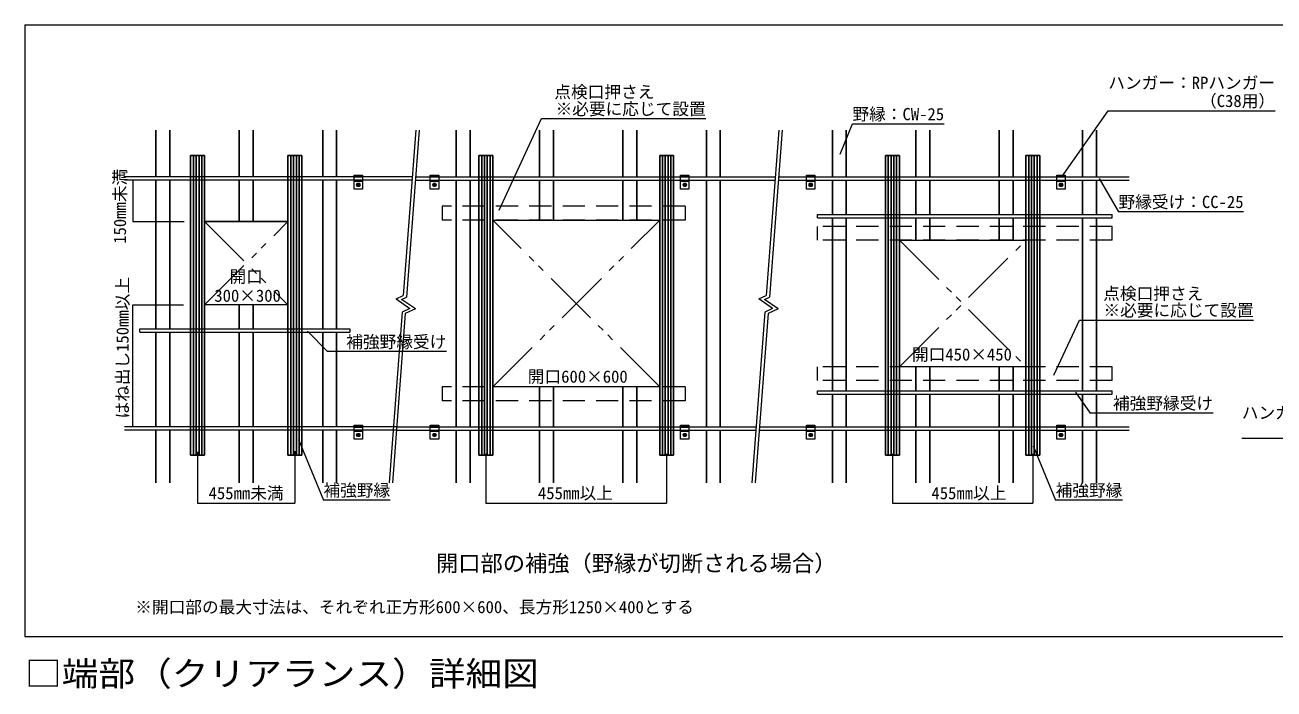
# Model space of a CAD drawing. Units: millimetres at full size, sheet at 1:40; details may follow other scales. Extents: x -7800 to 7800, y -5578 to 5485.
# Drawn here: x 78 to 4570, y -2385 to 5 of the extents above; entities that cross this region are included whole.
import ezdxf
from ezdxf.enums import TextEntityAlignment as Align

# ---------------------------------------------------------------- set-up
doc = ezdxf.new("R2010")
doc.units = ezdxf.units.MM
doc.header["$LTSCALE"] = 40
for name, pattern in [('CHAIN1', [8, 5, -1, 1, -1]), ('DASHED1', [1.8, 1.2, -0.6]), ('DASHED2', [3, 2, -1]), ('DOUBLE_CHAIN1', [8.8, 5, -1, 0.6, -0.6, 0.6, -1])]:
    doc.linetypes.add(name, pattern=pattern)
for name, color, linetype, lineweight in [('6-1_吊り材', 4, 'Continuous', 9), ('6-2_野縁受け', 3, 'Continuous', 18), ('6-3_野縁', 2, 'Continuous', 25), ('6-5_寸法', 4, 'Continuous', 9), ('6-6_文字', 7, 'Continuous', 18), ('6-D', 7, 'Continuous', 18), ('6-F', 7, 'Continuous', 18), ('F-2_太線１', 3, 'Continuous', 18), ('F-6_文字', 7, 'Continuous', 18)]:
    doc.layers.add(name, color=color, linetype=linetype, lineweight=lineweight)
doc.styles.add('ＭＳ ゴシック', font='')
doc.styles.get('ＭＳ ゴシック').set_extended_font_data('MS Gothic')

msp = doc.modelspace()

# ---------------------------------------------------------------- linework, layer by layer
at = {"layer": '6-1_吊り材'}
for p, q in [((1261.65, -585.32), (1261.65, -535.66)), ((1261.65, -535.66), (1291.65, -535.66)), ((1261.65, -538.57), (1291.65, -538.57)), ((1291.65, -535.66), (1291.65, -585.32)), ((1535.77, -585.32), (1535.77, -535.66)), ((1535.77, -535.66), (1565.77, -535.66)), ((1535.77, -538.57), (1565.77, -538.57)), ((1565.77, -535.66), (1565.77, -585.32)), ((2435.77, -585.32), (2435.77, -535.66)), ((2435.77, -535.66), (2465.77, -535.66)), ((2435.77, -538.57), (2465.77, -538.57)), ((2465.77, -535.66), (2465.77, -585.32)), ((2888.66, -585.32), (2888.66, -535.66)), ((2888.66, -535.66), (2918.66, -535.66)), ((2888.66, -538.57), (2918.66, -538.57)), ((2918.66, -535.66), (2918.66, -585.32)), ((3788.66, -585.32), (3788.66, -535.66)), ((3788.66, -535.66), (3818.66, -535.66)), ((3788.66, -538.57), (3818.66, -538.57)), ((3818.66, -535.66), (3818.66, -585.32)), ((1261.65, -541.82), (1291.65, -541.82)), ((1261.65, -553.32), (1291.65, -553.32)), ((1535.77, -541.82), (1565.77, -541.82)), ((1535.77, -553.32), (1565.77, -553.32)), ((2435.77, -541.82), (2465.77, -541.82)), ((2435.77, -553.32), (2465.77, -553.32)), ((2888.66, -541.82), (2918.66, -541.82)), ((2888.66, -553.32), (2918.66, -553.32)), ((3788.66, -541.82), (3818.66, -541.82)), ((3788.66, -553.32), (3818.66, -553.32)), ((1291.65, -585.32), (1261.65, -585.32)), ((1565.77, -585.32), (1535.77, -585.32)), ((2465.77, -585.32), (2435.77, -585.32)), ((2918.66, -585.32), (2888.66, -585.32)), ((3818.66, -585.32), (3788.66, -585.32)), ((1261.65, -1485.32), (1261.65, -1435.66)), ((1261.65, -1435.66), (1291.65, -1435.66)), ((1291.65, -1435.66), (1291.65, -1485.32)), ((1535.77, -1485.32), (1535.77, -1435.66)), ((1535.77, -1435.66), (1565.77, -1435.66)), ((1565.77, -1435.66), (1565.77, -1485.32)), ((2435.77, -1485.32), (2435.77, -1435.66)), ((2435.77, -1435.66), (2465.77, -1435.66)), ((2465.77, -1435.66), (2465.77, -1485.32)), ((2888.66, -1485.32), (2888.66, -1435.66)), ((2888.66, -1435.66), (2918.66, -1435.66)), ((2918.66, -1435.66), (2918.66, -1485.32)), ((3788.66, -1485.32), (3788.66, -1435.66)), ((3788.66, -1435.66), (3818.66, -1435.66)), ((3818.66, -1435.66), (3818.66, -1485.32)), ((1261.65, -1438.57), (1291.65, -1438.57)), ((1261.65, -1441.82), (1291.65, -1441.82)), ((1261.65, -1453.32), (1291.65, -1453.32)), ((1535.77, -1438.57), (1565.77, -1438.57)), ((1535.77, -1441.82), (1565.77, -1441.82)), ((1535.77, -1453.32), (1565.77, -1453.32)), ((2435.77, -1438.57), (2465.77, -1438.57)), ((2435.77, -1441.82), (2465.77, -1441.82)), ((2435.77, -1453.32), (2465.77, -1453.32)), ((2888.66, -1438.57), (2918.66, -1438.57)), ((2888.66, -1441.82), (2918.66, -1441.82)), ((2888.66, -1453.32), (2918.66, -1453.32)), ((3788.66, -1438.57), (3818.66, -1438.57)), ((3788.66, -1441.82), (3818.66, -1441.82)), ((3788.66, -1453.32), (3818.66, -1453.32)), ((1291.65, -1485.32), (1261.65, -1485.32)), ((1565.77, -1485.32), (1535.77, -1485.32)), ((2465.77, -1485.32), (2435.77, -1485.32)), ((2918.66, -1485.32), (2888.66, -1485.32)), ((3818.66, -1485.32), (3788.66, -1485.32))]:
    msp.add_line(p, q, dxfattribs=at)
at = {"layer": '6-1_吊り材', "linetype": 'DASHED1'}
for p, q in [((1261.65, -556.52), (1291.65, -556.52)), ((1535.77, -556.52), (1565.77, -556.52)), ((2435.77, -556.52), (2465.77, -556.52)), ((2888.66, -556.52), (2918.66, -556.52)), ((3788.66, -556.52), (3818.66, -556.52)), ((1261.65, -1456.52), (1291.65, -1456.52)), ((1535.77, -1456.52), (1565.77, -1456.52)), ((2435.77, -1456.52), (2465.77, -1456.52)), ((2888.66, -1456.52), (2918.66, -1456.52)), ((3788.66, -1456.52), (3818.66, -1456.52))]:
    msp.add_line(p, q, dxfattribs=at)
at = {"layer": '6-1_吊り材', "color": 7, "linetype": 'DASHED2', "lineweight": 18}
for p, q in [((2451.64, -647.32), (1577.99, -647.32)), ((1577.99, -647.32), (1577.99, -697.32)), ((2451.64, -647.32), (2451.64, -697.32)), ((2451.64, -697.32), (1577.99, -697.32)), ((3987.57, -719.82), (2928.1, -719.82)), ((2928.1, -769.82), (2928.1, -719.82)), ((3987.57, -769.82), (3987.57, -719.82)), ((3987.57, -769.82), (2928.1, -769.82)), ((2928.1, -1274.82), (2928.1, -1224.82)), ((3987.57, -1224.82), (2928.1, -1224.82)), ((3987.57, -1274.82), (3987.57, -1224.82)), ((2451.64, -1297.32), (1577.99, -1297.32)), ((1577.99, -1297.32), (1577.99, -1347.32)), ((2451.64, -1297.32), (2451.64, -1347.32)), ((3987.57, -1274.82), (2928.1, -1274.82)), ((2451.64, -1347.32), (1577.99, -1347.32))]:
    msp.add_line(p, q, dxfattribs=at)
at = {"layer": '6-1_吊り材'}
for points in [[(1273.47, -575.82), (1270.3, -570.32), (1273.47, -564.82), (1279.82, -564.82), (1283, -570.32), (1279.82, -575.82)], [(1547.6, -575.82), (1544.42, -570.32), (1547.6, -564.82), (1553.95, -564.82), (1557.12, -570.32), (1553.95, -575.82)], [(2447.6, -575.82), (2444.42, -570.32), (2447.6, -564.82), (2453.95, -564.82), (2457.12, -570.32), (2453.95, -575.82)], [(2900.48, -575.82), (2897.31, -570.32), (2900.48, -564.82), (2906.83, -564.82), (2910.01, -570.32), (2906.83, -575.82)], [(3800.48, -575.82), (3797.31, -570.32), (3800.48, -564.82), (3806.83, -564.82), (3810.01, -570.32), (3806.83, -575.82)], [(1273.47, -1475.82), (1270.3, -1470.32), (1273.47, -1464.82), (1279.82, -1464.82), (1283, -1470.32), (1279.82, -1475.82)], [(1547.6, -1475.82), (1544.42, -1470.32), (1547.6, -1464.82), (1553.95, -1464.82), (1557.12, -1470.32), (1553.95, -1475.82)], [(2447.6, -1475.82), (2444.42, -1470.32), (2447.6, -1464.82), (2453.95, -1464.82), (2457.12, -1470.32), (2453.95, -1475.82)], [(2900.48, -1475.82), (2897.31, -1470.32), (2900.48, -1464.82), (2906.83, -1464.82), (2910.01, -1470.32), (2906.83, -1475.82)], [(3800.48, -1475.82), (3797.31, -1470.32), (3800.48, -1464.82), (3806.83, -1464.82), (3810.01, -1470.32), (3806.83, -1475.82)]]:
    msp.add_lwpolyline(points, close=True, dxfattribs=at)
for centre, radius in [((1276.65, -570.32), 5.24), ((1276.65, -570.32), 3.5), ((1550.77, -570.32), 5.24), ((1550.77, -570.32), 3.5), ((2450.77, -570.32), 5.24), ((2450.77, -570.32), 3.5), ((2903.66, -570.32), 5.24), ((2903.66, -570.32), 3.5), ((3803.66, -570.32), 5.24), ((3803.66, -570.32), 3.5), ((1276.65, -1470.32), 5.24), ((1276.65, -1470.32), 3.5), ((1550.77, -1470.32), 5.24), ((1550.77, -1470.32), 3.5), ((2450.77, -1470.32), 5.24), ((2450.77, -1470.32), 3.5), ((2903.66, -1470.32), 5.24), ((2903.66, -1470.32), 3.5), ((3803.66, -1470.32), 5.24), ((3803.66, -1470.32), 3.5)]:
    msp.add_circle(centre, radius, dxfattribs=at)
at = {"layer": '6-1_吊り材', "linetype": 'DASHED1'}
for centre in [(1276.65, -570.32), (1550.77, -570.32), (2450.77, -570.32), (2903.66, -570.32), (3803.66, -570.32), (1276.65, -1470.32), (1550.77, -1470.32), (2450.77, -1470.32), (2903.66, -1470.32), (3803.66, -1470.32)]:
    msp.add_circle(centre, 2.75, dxfattribs=at)
at = {"layer": '6-2_野縁受け'}
for p, q in [((1470.98, -541.32), (436.04, -541.32)), ((1470.07, -553.32), (436.04, -553.32)), ((1482.1, -553.32), (2774.82, -553.32)), ((1483.02, -541.32), (2775.73, -541.32)), ((2786.85, -553.32), (4048.92, -553.32)), ((2787.77, -541.32), (4048.92, -541.32)), ((2928.1, -676.87), (3987.57, -676.87)), ((2928.1, -688.87), (2928.1, -676.87)), ((2928.1, -688.87), (3987.57, -688.87)), ((3987.57, -688.87), (3987.57, -676.87)), ((490.91, -1088.51), (1246.39, -1088.51)), ((490.91, -1100.51), (490.91, -1088.51)), ((490.91, -1100.51), (1246.39, -1100.51)), ((1246.39, -1088.51), (1246.39, -1100.51)), ((2928.1, -1311.45), (3987.57, -1311.45)), ((2928.1, -1323.45), (2928.1, -1311.45)), ((2928.1, -1323.45), (3987.57, -1323.45)), ((3987.57, -1323.45), (3987.57, -1311.45)), ((1412.8, -1441.32), (436.04, -1441.32)), ((1413.71, -1453.32), (436.04, -1453.32)), ((1413.71, -1453.32), (2706.43, -1453.32)), ((1414.62, -1441.32), (2707.34, -1441.32)), ((2718.46, -1453.32), (4048.92, -1453.32)), ((2719.37, -1441.32), (4048.92, -1441.32))]:
    msp.add_line(p, q, dxfattribs=at)
at = {"layer": '6-3_野縁'}
for p, q in [((548.95, -372.96), (548.95, -541.32)), ((598.95, -372.96), (598.95, -541.32)), ((848.95, -372.96), (848.95, -541.32)), ((898.95, -372.96), (898.95, -541.32)), ((1148.95, -372.96), (1148.95, -541.32)), ((1198.95, -372.96), (1198.95, -541.32)), ((1628.47, -372.96), (1628.47, -541.32)), ((1678.47, -372.96), (1678.47, -541.32)), ((1928.47, -372.96), (1928.47, -541.32)), ((1978.47, -372.96), (1978.47, -541.32)), ((2228.47, -372.96), (2228.47, -541.32)), ((2278.47, -372.96), (2278.47, -541.32)), ((2528.47, -372.96), (2528.47, -541.32)), ((2578.47, -372.96), (2578.47, -541.32)), ((2981.35, -372.96), (2981.35, -541.32)), ((3031.35, -372.96), (3031.35, -541.32)), ((3281.35, -372.96), (3281.35, -541.32)), ((3331.35, -372.96), (3331.35, -541.32)), ((3581.35, -372.96), (3581.35, -541.32)), ((3631.35, -372.96), (3631.35, -541.32)), ((3881.35, -372.96), (3881.35, -541.32)), ((3931.35, -372.96), (3931.35, -541.32)), ((673.95, -464.66), (723.95, -464.66)), ((673.95, -464.66), (673.95, -1543.51)), ((683.95, -464.66), (683.95, -1543.51)), ((693.95, -464.66), (693.95, -1543.51)), ((703.95, -464.66), (703.95, -1543.51)), ((713.95, -464.66), (713.95, -1543.51)), ((723.95, -464.66), (723.95, -1543.51)), ((1023.95, -464.66), (1073.95, -464.66)), ((1023.95, -464.66), (1023.95, -1543.51)), ((1033.95, -464.66), (1033.95, -1543.51)), ((1043.95, -464.66), (1043.95, -1543.51)), ((1053.95, -464.66), (1053.95, -1543.51)), ((1063.95, -464.66), (1063.95, -1543.51)), ((1073.95, -464.66), (1073.95, -1543.51)), ((1710.49, -464.66), (1760.49, -464.66)), ((1710.49, -464.66), (1710.49, -1543.51)), ((1720.49, -464.66), (1720.49, -1543.51)), ((1730.49, -464.66), (1730.49, -1543.51)), ((1740.49, -464.66), (1740.49, -1543.51)), ((1750.49, -464.66), (1750.49, -1543.51)), ((1760.49, -464.66), (1760.49, -1543.51)), ((2360.49, -464.66), (2410.49, -464.66)), ((2360.49, -464.66), (2360.49, -1543.51)), ((2370.49, -464.66), (2370.49, -1543.51)), ((2380.49, -464.66), (2380.49, -1543.51)), ((2390.49, -464.66), (2390.49, -1543.51)), ((2400.49, -464.66), (2400.49, -1543.51)), ((2410.49, -464.66), (2410.49, -1543.51)), ((3172.64, -464.66), (3222.64, -464.66)), ((3172.64, -464.66), (3172.64, -1543.51)), ((3182.64, -464.66), (3182.64, -1543.51)), ((3192.64, -464.66), (3192.64, -1543.51)), ((3202.64, -464.66), (3202.64, -1543.51)), ((3212.64, -464.66), (3212.64, -1543.51)), ((3222.64, -464.66), (3222.64, -1543.51)), ((3677.64, -464.66), (3727.64, -464.66)), ((3677.64, -464.66), (3677.64, -1543.51)), ((3687.64, -464.66), (3687.64, -1543.51)), ((3697.64, -464.66), (3697.64, -1543.51)), ((3707.64, -464.66), (3707.64, -1543.51)), ((3717.64, -464.66), (3717.64, -1543.51)), ((3727.64, -464.66), (3727.64, -1543.51)), ((548.95, -553.32), (548.95, -1088.51)), ((598.95, -553.32), (598.95, -1088.51)), ((848.95, -553.32), (848.95, -702.32)), ((898.95, -553.32), (898.95, -702.32)), ((1148.95, -553.32), (1148.95, -1088.51)), ((1198.95, -553.32), (1198.95, -1088.51)), ((1628.47, -553.32), (1628.47, -1441.32)), ((1678.47, -553.32), (1678.47, -1441.32)), ((1928.47, -553.32), (1928.47, -697.32)), ((1978.47, -553.32), (1978.47, -697.32)), ((2228.47, -553.32), (2228.47, -697.32)), ((2278.47, -553.32), (2278.47, -697.32)), ((2528.47, -553.32), (2528.47, -1441.32)), ((2578.47, -553.32), (2578.47, -1441.32)), ((2981.35, -553.32), (2981.35, -676.87)), ((3031.35, -553.32), (3031.35, -676.87)), ((3281.35, -553.32), (3281.35, -676.87)), ((3331.35, -553.32), (3331.35, -676.87)), ((3581.35, -553.32), (3581.35, -676.87)), ((3631.35, -553.32), (3631.35, -676.87)), ((3881.35, -553.32), (3881.35, -676.87)), ((3931.35, -553.32), (3931.35, -676.87)), ((2981.35, -688.87), (2981.35, -1311.45)), ((3031.35, -688.87), (3031.35, -1311.45)), ((3281.35, -688.87), (3281.35, -769.82)), ((3331.35, -688.87), (3331.35, -769.82)), ((3581.35, -688.87), (3581.35, -769.82)), ((3631.35, -688.87), (3631.35, -769.82)), ((3881.35, -688.87), (3881.35, -1311.45)), ((3931.35, -688.87), (3931.35, -1311.45)), ((848.95, -1002.32), (848.95, -1088.51)), ((898.95, -1002.32), (898.95, -1088.51)), ((548.95, -1100.51), (548.95, -1441.32)), ((598.95, -1100.51), (598.95, -1441.32)), ((848.95, -1100.51), (848.95, -1441.32)), ((898.95, -1100.51), (898.95, -1441.32)), ((1148.95, -1100.51), (1148.95, -1441.32)), ((1198.95, -1100.51), (1198.95, -1441.32)), ((3281.35, -1224.82), (3281.35, -1311.45)), ((3331.35, -1224.82), (3331.35, -1311.45)), ((3581.35, -1224.82), (3581.35, -1311.45)), ((3631.35, -1224.82), (3631.35, -1311.45)), ((1928.47, -1297.32), (1928.47, -1441.32)), ((1978.47, -1297.32), (1978.47, -1441.32)), ((2228.47, -1297.32), (2228.47, -1441.32)), ((2278.47, -1297.32), (2278.47, -1441.32)), ((2981.35, -1323.45), (2981.35, -1441.32)), ((3031.35, -1323.45), (3031.35, -1441.32)), ((3281.35, -1323.45), (3281.35, -1441.32)), ((3331.35, -1323.45), (3331.35, -1441.32)), ((3581.35, -1323.45), (3581.35, -1441.32)), ((3631.35, -1323.45), (3631.35, -1441.32)), ((3881.35, -1323.45), (3881.35, -1441.32)), ((3931.35, -1323.45), (3931.35, -1441.32)), ((548.95, -1453.32), (548.95, -1643.03)), ((598.95, -1453.32), (598.95, -1643.03)), ((848.95, -1453.32), (848.95, -1643.03)), ((898.95, -1453.32), (898.95, -1643.03)), ((1148.95, -1453.32), (1148.95, -1643.03)), ((1198.95, -1453.32), (1198.95, -1643.03)), ((1628.47, -1453.32), (1628.47, -1643.03)), ((1678.47, -1453.32), (1678.47, -1643.03)), ((1928.47, -1453.32), (1928.47, -1643.03)), ((1978.47, -1453.32), (1978.47, -1643.03)), ((2228.47, -1453.32), (2228.47, -1643.03)), ((2278.47, -1453.32), (2278.47, -1643.03)), ((2528.47, -1453.32), (2528.47, -1643.03)), ((2578.47, -1453.32), (2578.47, -1643.03)), ((2981.35, -1453.32), (2981.35, -1643.03)), ((3031.35, -1453.32), (3031.35, -1643.03)), ((3281.35, -1453.32), (3281.35, -1643.03)), ((3331.35, -1453.32), (3331.35, -1643.03)), ((3581.35, -1453.32), (3581.35, -1643.03)), ((3631.35, -1453.32), (3631.35, -1643.03)), ((3881.35, -1453.32), (3881.35, -1643.03)), ((3931.35, -1453.32), (3931.35, -1643.03)), ((673.95, -1543.51), (723.95, -1543.51)), ((1023.95, -1543.51), (1073.95, -1543.51)), ((1710.49, -1543.51), (1760.49, -1543.51)), ((2360.49, -1543.51), (2410.49, -1543.51)), ((3172.64, -1543.51), (3222.64, -1543.51)), ((3677.64, -1543.51), (3727.64, -1543.51))]:
    msp.add_line(p, q, dxfattribs=at)
at = {"layer": '6-5_寸法'}
for p, q in [((465.98, -553.32), (465.98, -702.32)), ((465.98, -702.32), (650.58, -702.32)), ((698.95, -1715.69), (1048.95, -1715.69)), ((1735.49, -1715.69), (2111.13, -1715.69)), ((2111.13, -1715.69), (2385.49, -1715.69)), ((3197.64, -1715.69), (3702.64, -1715.69))]:
    msp.add_line(p, q, dxfattribs=at)
at = {"layer": '6-5_寸法', "linetype": 'CHAIN1'}
for p, q in [((698.95, -1531.32), (698.95, -1715.69)), ((1048.95, -1528.67), (1048.95, -1715.69)), ((1735.49, -1538.75), (1735.49, -1715.69)), ((2385.49, -1538.75), (2385.49, -1715.69)), ((3197.64, -1538.75), (3197.64, -1715.69)), ((3702.64, -1538.75), (3702.64, -1715.69))]:
    msp.add_line(p, q, dxfattribs=at)
at = {"layer": '6-5_寸法'}
msp.add_lwpolyline([(465.98, -1441.32), (465.98, -1002.32), (648.38, -1002.32)], dxfattribs=at)
at = {"layer": '6-6_文字'}
for p, q in [((3806.79, -541.93), (3973.6, -303.45)), ((3973.6, -303.45), (4573.6, -303.45)), ((1783.55, -661.95), (1935.77, -332.15)), ((1935.77, -332.15), (2525.99, -332.15)), ((3009.07, -459.58), (3053.6, -350.91)), ((3053.6, -350.91), (3383.6, -350.91)), ((3940.47, -548), (4010.32, -667)), ((4460.32, -667), (4010.32, -667)), ((3777.94, -1255.44), (3869.62, -1056.81)), ((3869.62, -1056.81), (4496.22, -1056.81)), ((1165.84, -1170.53), (1094.24, -1096.83)), ((1593.37, -1170.53), (1165.84, -1170.53)), ((3855.98, -1316.65), (3908.85, -1391.66)), ((4350.41, -1391.66), (3908.85, -1391.66)), ((1061.64, -1487.01), (1151.46, -1704.8)), ((3703.6, -1509.19), (3784.27, -1704.8)), ((5053.81, -1483.38), (4453.81, -1483.38)), ((1391.46, -1704.8), (1151.46, -1704.8)), ((4024.27, -1704.8), (3784.27, -1704.8))]:
    msp.add_line(p, q, dxfattribs=at)
at = {"layer": '6-D'}
for p, q in [((723.95, -702.32), (1023.95, -702.32)), ((1023.95, -702.32), (723.95, -702.32)), ((1760.49, -697.32), (2360.49, -697.32)), ((1760.49, -697.32), (1760.49, -1297.32)), ((2360.49, -697.32), (2360.49, -1297.32)), ((3222.64, -769.82), (3222.64, -1224.82)), ((3222.64, -769.82), (3677.64, -769.82)), ((3677.64, -769.82), (3677.64, -1224.82)), ((1023.95, -1002.32), (723.95, -1002.32))]:
    msp.add_line(p, q, dxfattribs=at)
at = {"layer": '6-D', "linetype": 'DOUBLE_CHAIN1'}
for p, q in [((723.95, -702.32), (1023.95, -1002.32)), ((723.95, -1002.32), (1023.95, -702.32)), ((2360.49, -1297.32), (1760.49, -697.32)), ((1760.49, -1297.32), (2360.49, -697.32)), ((3222.64, -769.82), (3677.64, -1224.82)), ((3222.64, -1224.82), (3677.64, -769.82))]:
    msp.add_line(p, q, dxfattribs=at)
at = {"layer": '6-D'}
for points in [[(723.95, -702.32), (1023.95, -702.32), (1023.95, -1002.32), (723.95, -1002.32)], [(3222.64, -769.82), (3677.64, -769.82), (3677.64, -1224.82), (3222.64, -1224.82)]]:
    msp.add_lwpolyline(points, close=True, dxfattribs=at)
msp.add_lwpolyline([(2360.49, -697.32), (2360.49, -1297.32), (1760.49, -1297.32), (1760.49, -697.32)], dxfattribs=at)
at = {"layer": '6-F'}
for p, q in [((1483.77, -372.96), (1438.51, -968.64)), ((1495.81, -372.96), (1450.12, -974.16)), ((2788.53, -372.96), (2743.26, -968.64)), ((2800.56, -372.96), (2754.87, -974.16)), ((1412.58, -981.09), (1438.51, -968.64)), ((1412.58, -981.09), (1461.98, -1014.85)), ((1432.52, -982.61), (1450.12, -974.16)), ((1481.93, -1016.37), (1432.52, -982.61)), ((2717.33, -981.09), (2743.26, -968.64)), ((2766.73, -1014.85), (2717.33, -981.09)), ((2786.68, -1016.37), (2750.34, -1033.82)), ((2750.34, -1033.82), (2704.04, -1643.03))]:
    msp.add_line(p, q, dxfattribs=at)
for points in [[(2786.68, -1016.37), (2737.27, -982.61), (2754.87, -974.16)], [(1461.98, -1014.85), (1433.97, -1028.31), (1387.26, -1643.03)], [(1481.93, -1016.37), (1445.59, -1033.82), (1399.29, -1643.03)], [(2766.73, -1014.85), (2738.72, -1028.31), (2692.01, -1643.03)]]:
    msp.add_lwpolyline(points, dxfattribs=at)
at = {"layer": 'F-2_太線１'}
for p, q in [((78.17, 5.07), (78.17, -2195.73)), ((78.17, 5.07), (7638.17, 5.07)), ((78.17, -2195.73), (7638.17, -2195.73))]:
    msp.add_line(p, q, dxfattribs=at)

# ---------------------------------------------------------------- texts
at = {"layer": '6-5_寸法', "color": 7, "style": 'ＭＳ ゴシック'}
for s, p in [('150mm未満', (454.71, -782.37)), ('はね出し150mm以上', (464.02, -1411.51))]:
    msp.add_text(s, height=43.99, rotation=90, dxfattribs=at).set_placement(p, align=Align.BOTTOM_LEFT)
for s, p in [('455mm未満', (738.42, -1714.93)), ('455㎜以上', (1922.71, -1714.93)), ('455㎜以上', (3337.64, -1714.93))]:
    msp.add_text(s, height=43.99, dxfattribs=at).set_placement(p, align=Align.BOTTOM_LEFT)
at = {"layer": '6-6_文字', "style": 'ＭＳ ゴシック'}
for s, p in [('ハンガー：RPハンガー', (3973.6, -238.22)), ('点検口押さえ', (1981.58, -271.18)), ('※必要に応じて設置', (1985.99, -332.15)), ('（C38用）', (4303.6, -303.45)), ('野縁：CW-25', (3053.6, -350.91)), ('野縁受け：CC-25', (4010.32, -667)), ('開口', (813.67, -935.83)), ('点検口押さえ', (3955.44, -996.71)), ('300×300', (758.97, -1004.32)), ('※必要に応じて設置', (3956.22, -1056.81)), ('補強野縁受け', (1233.37, -1170.53)), ('開口450×450', (3267.59, -1215.94)), ('開口600×600', (1886.16, -1295.53)), ('補強野縁受け', (3990.41, -1391.66)), ('ハンガー：RPハンガー', (4453.81, -1425.51)), ('補強野縁', (1151.46, -1704.8)), ('補強野縁', (3784.27, -1704.8)), ('※開口部の最大寸法は、それぞれ正方形600×600、長方形1250×400とする', (474.73, -2125.01))]:
    msp.add_text(s, height=43.99, dxfattribs=at).set_placement(p, align=Align.BOTTOM_LEFT)
at = {"layer": '6-6_文字', "color": 3, "style": 'ＭＳ ゴシック'}
msp.add_text('開口部の補強（野縁が切断される場合）', height=58.65, dxfattribs=at).set_placement((1556.35, -1979.13), align=Align.BOTTOM_LEFT)
at = {"layer": 'F-6_文字', "style": 'ＭＳ ゴシック', "width": 1.1}
msp.add_text('□端部（クリアランス）詳細図', height=87.98, dxfattribs=at).set_placement((78.17, -2399.73), align=Align.BOTTOM_LEFT)

doc.saveas('drawing.dxf')
